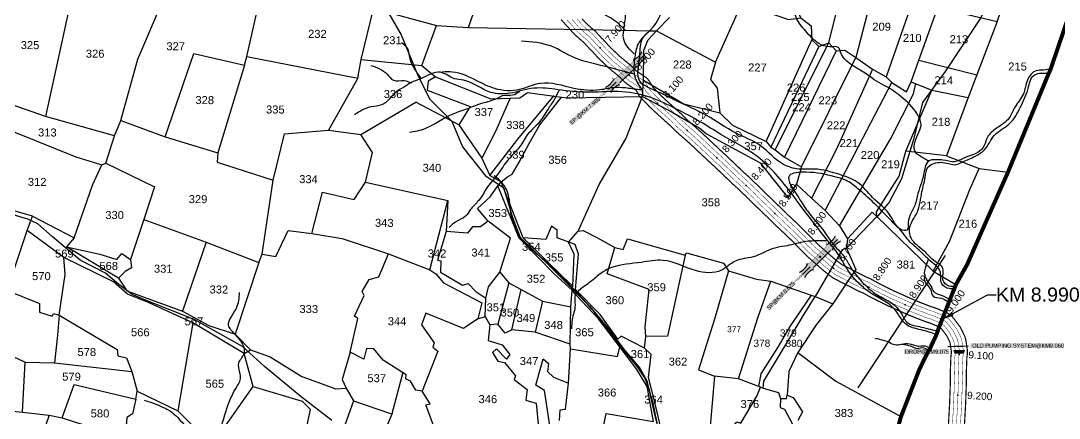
# Model space of a CAD drawing. Header units: inches. Extents: x 177544 to 239871, y 1610424 to 1630335.
# Drawn here: x 182886 to 185482, y 1616097 to 1617091 of the extents above; entities that cross this region are included whole.
import ezdxf
from ezdxf import colors
from ezdxf.entities.mleader import LeaderData, LeaderLine
from ezdxf.enums import TextEntityAlignment as Align
from ezdxf.math import Vec2, Vec3

# ---------------------------------------------------------------- set-up
doc = ezdxf.new("R2010")
doc.units = ezdxf.units.IN
doc.header["$MEASUREMENT"] = 0
doc.linetypes.add('DASHED2', pattern=[0.375, 0.25, -0.125])
doc.linetypes.add('HIDDEN2', pattern=[0.1875, 0.125, -0.0625])
for name, color, linetype in [('CANAL1', 7, 'Continuous'), ('CSMark', 72, 'Continuous'), ('PLOT', 7, 'Continuous'), ('PLOT NO', 7, 'Continuous'), ('ROAD', 1, 'Continuous'), ('STREAM', 4, 'Continuous'), ('STRUCTURE', 5, 'Continuous'), ('text2', 7, 'Continuous'), ('VILLAGE BOUNDRY', 5, 'Continuous'), ('VILLAGE STONES', 240, 'Continuous')]:
    doc.layers.add(name, color=color, linetype=linetype)
doc.styles.get("Standard").update_dxf_attribs({"font": 'arial.ttf'})
doc.dimstyles.get("Standard").update_dxf_attribs({"dimtxt": 0.18, "dimasz": 0.18, "dimexe": 0.18, "dimexo": 0.0625, "dimgap": 0.09, "dimtad": 0, "dimtih": 1, "dimtoh": 1, "dimdec": 4, "dimzin": 0, "dimdsep": 46, "dimtxsty": 'Standard', "dimcen": 0.09, "dimadec": 0, "dimazin": 0, "dimtfac": 1, "dimtdec": 4, "dimtofl": 0, "dimtmove": 0, "dimatfit": 3, "dimfxl": 1, "dimtolj": 1, "dimtzin": 0, "dimarcsym": 0})

# ---------------------------------------------------------------- blocks, each defined once
blk = doc.blocks.new('DROP')
h = blk.add_hatch()
h.set_pattern_fill('ANSI31', color=1, scale=10, angle=45)
h.set_pattern_definition([(90, (-324.4107, -25.7687), (-1.25, 0), [])])
h.paths.add_polyline_path([(-9.9, -4.3), (-13.8, 4.1), (13.8, 4.1), (10.2, -4.3)])
at = {"layer": 'STRUCTURE', "color": 5, "const_width": 0.49}
blk.add_lwpolyline([(-9.9, -4.3), (-13.8, 4.1), (13.8, 4.1), (10.2, -4.3), (-9.9, -4.3)], dxfattribs=at)
at = {"layer": 'STRUCTURE', "color": 5}
blk.add_circle((0, 0), 1.33, dxfattribs=at)
blk = doc.blocks.new('SP')
at = {"layer": 'STRUCTURE'}
h = blk.add_hatch(dxfattribs=at)
h.set_pattern_fill('DASH', color=256, scale=8, style=0)
edge = h.paths.add_edge_path()
edge.add_spline(control_points=[(769825.7, 1706742.1), (769825.3, 1706741.8), (769823.8, 1706740.8), (769820.9, 1706740.3), (769817, 1706739.7), (769811.4, 1706738.9), (769804, 1706739.7), (769798.4, 1706741), (769795.6, 1706741.6)], knot_values=[0, 0, 0, 0, 1.613557, 5.24513, 8.624976, 13.470124, 22.190216, 30.746377, 30.746377, 30.746377, 30.746377], degree=3, periodic=0)
edge.add_line((769795.6, 1706741.6), (769792.6, 1706739.6))
edge.add_line((769792.6, 1706739.6), (769732.6, 1706739.6))
edge.add_line((769732.6, 1706739.6), (769729.6, 1706741.6))
edge.add_spline(control_points=[(769729.6, 1706741.6), (769726.9, 1706740.9), (769721.3, 1706739.5), (769713.9, 1706738.5), (769708.3, 1706739.1), (769704.4, 1706739.6), (769701.5, 1706740), (769700, 1706741), (769699.5, 1706741.3)], knot_values=[0, 0, 0, 0, 8.556161, 17.276253, 22.121402, 25.501247, 29.13282, 30.746377, 30.746377, 30.746377, 30.746377], degree=3, periodic=0)
edge.add_line((769699.5, 1706741.3), (769699.5, 1706722.1))
edge.add_spline(control_points=[(769699.5, 1706722.1), (769700, 1706722.4), (769701.4, 1706723.4), (769704.3, 1706724), (769708.2, 1706724.5), (769713.8, 1706725.3), (769721.2, 1706724.5), (769726.8, 1706723.3), (769729.6, 1706722.6)], knot_values=[0, 0, 0, 0, 1.613557, 5.24513, 8.624976, 13.470124, 22.190216, 30.746377, 30.746377, 30.746377, 30.746377], degree=3, periodic=0)
edge.add_line((769729.6, 1706722.6), (769732.6, 1706724.6))
edge.add_line((769732.6, 1706724.6), (769792.6, 1706724.6))
edge.add_line((769792.6, 1706724.6), (769795.6, 1706722.6))
edge.add_spline(control_points=[(769795.6, 1706722.6), (769798.4, 1706723.3), (769803.9, 1706724.8), (769811.3, 1706725.8), (769817, 1706725.1), (769820.9, 1706724.7), (769823.8, 1706724.2), (769825.2, 1706723.3), (769825.7, 1706723)], knot_values=[0, 0, 0, 0, 8.556161, 17.276253, 22.121402, 25.501247, 29.13282, 30.746377, 30.746377, 30.746377, 30.746377], degree=3, periodic=0)
edge.add_line((769825.7, 1706723), (769825.7, 1706742.1))
h.paths.add_polyline_path([(769764.2, 1706732.1, -1), (769761.1, 1706732.1, -1)], flags=0)
h.paths.add_polyline_path([(769761.1, 1706732.1, 1), (769764.2, 1706732.1, 1)], flags=16)
at = {"layer": 'STRUCTURE', "const_width": 0.628}
for points in [[(769726.6, 1706747.6), (769726.6, 1706743.6), (769732.6, 1706739.6), (769792.6, 1706739.6), (769798.6, 1706743.6), (769798.6, 1706747.6)], [(769726.6, 1706716.6), (769726.6, 1706720.6), (769732.6, 1706724.6), (769792.6, 1706724.6), (769798.6, 1706720.6), (769798.6, 1706716.6)]]:
    blk.add_lwpolyline(points, dxfattribs=at)
at = {"layer": 'STRUCTURE', "color": 3}
blk.add_lwpolyline([(769732.6, 1706724.6), (769792.6, 1706724.6)], dxfattribs=at)
blk.add_lwpolyline([(769732.6, 1706724.6), (769792.6, 1706724.6)], dxfattribs=at)
at = {"layer": 'STRUCTURE', "color": 0}
blk.add_circle((769762.6, 1706732.1), 1.55, dxfattribs=at)
at = {"layer": 'STRUCTURE'}
for points in [[(769699.5, 1706741.3), (769700.9, 1706740.5), (769704.4, 1706739.6), (769707.8, 1706739.2), (769712.6, 1706738.8), (769721.3, 1706739.7), (769729.6, 1706741.6)], [(769825.7, 1706742.1), (769824.3, 1706741.3), (769820.8, 1706740.3), (769817.5, 1706739.8), (769812.7, 1706739.2), (769804, 1706739.9), (769795.6, 1706741.6)], [(769699.5, 1706722.1), (769700.9, 1706723), (769704.4, 1706724), (769707.7, 1706724.5), (769712.5, 1706725), (769721.2, 1706724.4), (769729.6, 1706722.6)], [(769825.7, 1706723), (769824.3, 1706723.8), (769820.8, 1706724.7), (769817.4, 1706725.1), (769812.6, 1706725.5), (769803.9, 1706724.6), (769795.6, 1706722.6)]]:
    blk.add_spline(points, degree=3, dxfattribs=at)
at = {"layer": 'STRUCTURE', "color": 0}
blk.add_text('STREAM', height=5, dxfattribs=at).set_placement((769684.3, 1706732.1), align=Align.MIDDLE_CENTER)
for points in [[(769727.4, 1706732.1), (769700.8, 1706732.1)], [(769824.4, 1706732.1), (769800.5, 1706732.1)]]:
    blk.add_leader(points, dimstyle='Standard', override={"dimasz": 10, "dimgap": 0.09, "dimtad": 0}, dxfattribs=at)

msp = doc.modelspace()

# ---------------------------------------------------------------- linework, layer by layer
at = {"layer": 'CANAL1', "color": 200, "const_width": 3}
for points in [[(184288.5, 1617096), (184292.8, 1617091.1), (184296, 1617087.8), (184299.1, 1617084.5), (184313.9, 1617071.2), (184322.5, 1617064.4), (184328.3, 1617057.3), (184333.1, 1617052.7), (184336.7, 1617048.1), (184340.5, 1617044.7), (184347.4, 1617037.5), (184352.6, 1617031.5), (184356.1, 1617027.7), (184381, 1617003.5), (184392.1, 1616994.3), (184399.2, 1616988.5), (184412.3, 1616977.5), (184420.2, 1616969.1), (184424.4, 1616965.4), (184432.9, 1616959.8), (184442.8, 1616952.7), (184449.7, 1616948.6), (184456.1, 1616941), (184459.9, 1616934.7), (184463.8, 1616928.8), (184465.2, 1616925.5), (184486.3, 1616903.5), (184508.1, 1616883.4), (184531.9, 1616862.1), (184538.4, 1616856.2), (184548.5, 1616845.8), (184559.2, 1616836.2), (184578.7, 1616819), (184588.2, 1616810.5), (184596.9, 1616802.3), (184611.7, 1616788.4), (184624.4, 1616776.5), (184635.3, 1616766.3), (184650.8, 1616752.2), (184661.9, 1616741.4), (184675.1, 1616728.9), (184691.2, 1616713.2), (184704.1, 1616701.8), (184714.7, 1616691.5), (184735.2, 1616672.1), (184742.2, 1616664.7), (184760.7, 1616647), (184778.7, 1616629.6), (184799.2, 1616609.3), (184814.1, 1616595.5), (184827.7, 1616582.6), (184842.4, 1616568.3), (184852.2, 1616558.4), (184863.4, 1616546.6), (184875.9, 1616534.3), (184879.7, 1616530.4), (184893.2, 1616518.7), (184908.9, 1616504.7), (184920.9, 1616494.4), (184931.1, 1616486.5), (184938.4, 1616481.1), (184958.4, 1616470.9), (184997.7, 1616450.7), (185009.5, 1616445.8), (185019, 1616440.3), (185031.3, 1616433.7), (185044.6, 1616427), (185054.7, 1616422), (185068.6, 1616415.1), (185081.2, 1616409.5), (185102, 1616400.2), (185123.2, 1616390.9), (185144.5, 1616382.4), (185161.6, 1616375.8), (185167.4, 1616374.1), (185178, 1616370.2), (185182.3, 1616368.4), (185192.7, 1616364), (185202, 1616359.9), (185214.6, 1616350.7), (185222, 1616340.9), (185226.1, 1616335.6), (185233.7, 1616325.5), (185239.1, 1616315.2), (185245.1, 1616302.9), (185247.9, 1616293.8), (185249.1, 1616286.1), (185250, 1616279.2), (185251.6, 1616270), (185252.1, 1616258.1), (185250.8, 1616250), (185249.4, 1616213.7), (185249.5, 1616188.6), (185247.6, 1616133.3), (185239.8, 1615991.6)], [(184235.9, 1617093.8), (184243.4, 1617086), (184248.9, 1617080.1), (184253.4, 1617075.6), (184258.1, 1617070.1), (184263.4, 1617064), (184266.9, 1617060.3), (184271, 1617056), (184288.2, 1617040.6), (184294.3, 1617035.7), (184298.7, 1617030.3), (184303.3, 1617025.8), (184307.5, 1617020.5), (184312.8, 1617015.8), (184317.8, 1617010.6), (184322.8, 1617004.9), (184327.4, 1616999.8), (184354.3, 1616973.7), (184366.7, 1616963.5), (184373.6, 1616957.8), (184384.8, 1616948.4), (184392.4, 1616940.3), (184400, 1616933.6), (184410.2, 1616926.8), (184420.9, 1616919.2), (184423.5, 1616917.6), (184425.9, 1616913.6), (184428.4, 1616909.7), (184431.3, 1616903), (184458.3, 1616874.9), (184481.1, 1616853.8), (184505, 1616832.4), (184510.6, 1616827.4), (184520.8, 1616816.9), (184532.6, 1616806.3), (184552.2, 1616789.1), (184561.2, 1616781), (184569.5, 1616773.2), (184584.3, 1616759.2), (184597.1, 1616747.3), (184608.2, 1616736.9), (184623.3, 1616723.1), (184634.1, 1616712.6), (184647.4, 1616700), (184664, 1616683.9), (184676.9, 1616672.5), (184687, 1616662.6), (184706.9, 1616643.8), (184713.7, 1616636.6), (184732.9, 1616618.1), (184750.8, 1616600.9), (184771.6, 1616580.5), (184786.7, 1616566.3), (184800, 1616553.8), (184814.2, 1616540), (184823.5, 1616530.6), (184834.8, 1616518.6), (184847.4, 1616506.2), (184852.1, 1616501.3), (184866.8, 1616488.7), (184882.5, 1616474.6), (184895.6, 1616463.5), (184906.9, 1616454.6), (184917.3, 1616446.9), (184940.2, 1616435.2), (184980.8, 1616414.4), (184991.7, 1616409.9), (184999.6, 1616405.3), (185012.8, 1616398.3), (185026.7, 1616391.2), (185037, 1616386.2), (185051.6, 1616378.9), (185064.9, 1616373), (185085.8, 1616363.6), (185107.7, 1616354), (185129.8, 1616345.2), (185149, 1616337.8), (185155, 1616336.1), (185163.3, 1616333), (185166.7, 1616331.5), (185176.8, 1616327.3), (185181.8, 1616325.1), (185186.3, 1616321.8), (185190.3, 1616316.5), (185194.2, 1616311.5), (185199.7, 1616304.1), (185203.4, 1616297.1), (185207.8, 1616288.1), (185208.9, 1616284.7), (185209.5, 1616280.4), (185210.5, 1616273.3), (185211.7, 1616265.7), (185212, 1616260.4), (185210.9, 1616253.9), (185209.4, 1616214.4), (185209.5, 1616189.3), (185207.6, 1616135.1), (185199.9, 1615993.6)]]:
    msp.add_lwpolyline(points, dxfattribs=at)
at = {"layer": 'CANAL1', "color": 5, "const_width": 1}
for points in [[(184250.6, 1617092.9), (184256.1, 1617087.1), (184260.8, 1617082.4), (184265.7, 1617076.6), (184270.7, 1617070.8), (184274.2, 1617067.2), (184278, 1617063.1), (184294.6, 1617048.2), (184301.3, 1617042.9), (184306.1, 1617037), (184310.7, 1617032.6), (184314.8, 1617027.4), (184319.7, 1617023.1), (184325.2, 1617017.3), (184330.2, 1617011.5), (184334.6, 1617006.8), (184361, 1616981.1), (184373.1, 1616971.2), (184380, 1616965.5), (184391.6, 1616955.7), (184399.4, 1616947.5), (184406.1, 1616941.6), (184415.8, 1616935.1), (184426.4, 1616927.6), (184430.1, 1616925.3), (184431.7, 1616923.5), (184434.4, 1616918.9), (184437.3, 1616914.5), (184439.8, 1616908.6), (184465.3, 1616882), (184487.9, 1616861.2), (184511.7, 1616839.8), (184517.5, 1616834.6), (184527.7, 1616824.1), (184539.3, 1616813.8), (184558.8, 1616796.6), (184567.9, 1616788.4), (184576.3, 1616780.5), (184591.2, 1616766.5), (184603.9, 1616754.6), (184615, 1616744.2), (184630.2, 1616730.4), (184641, 1616719.8), (184654.3, 1616707.2), (184670.8, 1616691.2), (184683.7, 1616679.8), (184694, 1616669.8), (184714, 1616650.9), (184720.8, 1616643.6), (184739.9, 1616625.3), (184757.7, 1616608.1), (184778.5, 1616587.7), (184793.6, 1616573.6), (184807, 1616561), (184821.2, 1616547), (184830.6, 1616537.6), (184842, 1616525.6), (184854.5, 1616513.2), (184859, 1616508.6), (184873.4, 1616496.2), (184889.1, 1616482.1), (184901.9, 1616471.2), (184912.9, 1616462.6), (184922.6, 1616455.4), (184944.8, 1616444.1), (184985, 1616423.5), (184996.2, 1616418.9), (185004.5, 1616414.1), (185017.4, 1616407.1), (185031.2, 1616400.2), (185041.4, 1616395.1), (185055.9, 1616388), (185069, 1616382.1), (185089.9, 1616372.8), (185111.6, 1616363.2), (185133.5, 1616354.5), (185152.1, 1616347.3), (185158.1, 1616345.6), (185167, 1616342.3), (185170.6, 1616340.7), (185180.8, 1616336.5), (185186.8, 1616333.8), (185193.4, 1616329), (185198.3, 1616322.6), (185202.2, 1616317.5), (185208.2, 1616309.5), (185212.3, 1616301.6), (185217.1, 1616291.8), (185218.6, 1616287), (185219.4, 1616281.9), (185220.3, 1616274.7), (185221.7, 1616266.8), (185222, 1616259.8), (185220.9, 1616253), (185219.4, 1616214.2), (185219.5, 1616189.1), (185217.6, 1616134.6), (185209.8, 1615993.1)], [(184275.6, 1617096), (184280.9, 1617089.5), (184285.5, 1617084.3), (184288.7, 1617081), (184292.1, 1617077.4), (184307.5, 1617063.5), (184315.5, 1617057.2), (184320.9, 1617050.6), (184325.6, 1617046), (184329.4, 1617041.2), (184333.6, 1617037.5), (184340, 1617030.8), (184345.1, 1617024.9), (184348.9, 1617020.7), (184374.3, 1616996), (184385.8, 1616986.6), (184392.8, 1616980.9), (184405.4, 1616970.3), (184413.3, 1616961.9), (184418.3, 1616957.5), (184427.2, 1616951.5), (184437.4, 1616944.3), (184443.1, 1616940.8), (184448, 1616935.2), (184451.4, 1616929.4), (184454.9, 1616924), (184456.7, 1616919.9), (184479.3, 1616896.3), (184501.3, 1616876), (184525.2, 1616854.7), (184531.4, 1616849), (184541.6, 1616838.6), (184552.6, 1616828.7), (184572.1, 1616811.5), (184581.5, 1616803.1), (184590.1, 1616795), (184604.8, 1616781.1), (184617.6, 1616769.2), (184628.6, 1616758.9), (184643.9, 1616744.9), (184654.9, 1616734.2), (184668.2, 1616721.7), (184684.4, 1616705.9), (184697.3, 1616694.5), (184707.8, 1616684.3), (184728.2, 1616665), (184735.1, 1616657.7), (184753.7, 1616639.7), (184771.7, 1616622.4), (184792.3, 1616602.1), (184807.2, 1616588.2), (184820.8, 1616575.4), (184835.3, 1616561.2), (184845, 1616551.5), (184856.3, 1616539.6), (184868.8, 1616527.3), (184872.8, 1616523.1), (184886.6, 1616511.2), (184902.3, 1616497.2), (184914.6, 1616486.7), (184925, 1616478.5), (184933.1, 1616472.5), (184953.9, 1616462), (184993.5, 1616441.7), (185005.1, 1616436.8), (185014.2, 1616431.5), (185026.7, 1616424.9), (185040.1, 1616418.1), (185050.3, 1616413.1), (185064.4, 1616406.1), (185077.1, 1616400.4), (185098, 1616391.1), (185119.3, 1616381.7), (185140.8, 1616373.1), (185158.5, 1616366.3), (185164.3, 1616364.6), (185174.4, 1616360.9), (185178.4, 1616359.2), (185188.7, 1616354.8), (185196.9, 1616351.2), (185207.5, 1616343.5), (185214.1, 1616334.8), (185218.2, 1616329.6), (185225.2, 1616320.1), (185230.1, 1616310.7), (185235.7, 1616299.2), (185238.1, 1616291.5), (185239.2, 1616284.7), (185240.1, 1616277.7), (185241.6, 1616268.9), (185242.1, 1616258.7), (185240.8, 1616251), (185239.4, 1616213.9), (185239.5, 1616188.8), (185237.6, 1616133.7), (185229.8, 1615992.1)]]:
    msp.add_lwpolyline(points, dxfattribs=at)
at = {"layer": 'CANAL1', "color": 1, "linetype": 'HIDDEN2', "ltscale": 4, "const_width": 1}
msp.add_lwpolyline([(184263.2, 1617094.1), (184268.2, 1617089.2), (184273.3, 1617083.1), (184278.1, 1617077.5), (184281.5, 1617074.1), (184285, 1617070.2), (184301, 1617055.9), (184308.4, 1617050.1), (184313.5, 1617043.8), (184318.2, 1617039.3), (184322.1, 1617034.3), (184326.6, 1617030.3), (184332.6, 1617024), (184337.7, 1617018.2), (184341.8, 1617013.8), (184367.6, 1616988.6), (184379.4, 1616978.9), (184386.4, 1616973.2), (184398.5, 1616963), (184406.3, 1616954.7), (184412.2, 1616949.5), (184421.5, 1616943.3), (184431.9, 1616935.9), (184436.6, 1616933.1), (184439.8, 1616929.3), (184442.9, 1616924.2), (184446.1, 1616919.3), (184448.3, 1616914.2), (184472.3, 1616889.2), (184494.6, 1616868.6), (184518.5, 1616847.2), (184524.5, 1616841.8), (184534.6, 1616831.4), (184545.9, 1616821.2), (184565.5, 1616804.1), (184574.7, 1616795.8), (184583.2, 1616787.7), (184598, 1616773.8), (184610.8, 1616761.9), (184621.8, 1616751.6), (184637.1, 1616737.7), (184648, 1616727), (184661.2, 1616714.5), (184677.6, 1616698.6), (184690.5, 1616687.1), (184700.9, 1616677.1), (184721.1, 1616658), (184727.9, 1616650.6), (184746.8, 1616632.5), (184764.7, 1616615.3), (184785.4, 1616594.9), (184800.4, 1616580.9), (184813.9, 1616568.2), (184828.3, 1616554.1), (184837.8, 1616544.5), (184849.1, 1616532.6), (184861.6, 1616520.3), (184865.9, 1616515.8), (184880, 1616503.7), (184895.7, 1616489.6), (184908.3, 1616478.9), (184919, 1616470.5), (184927.9, 1616464), (184949.3, 1616453.1), (184989.3, 1616432.6), (185000.6, 1616427.8), (185009.3, 1616422.8), (185022.1, 1616416), (185035.6, 1616409.1), (185045.9, 1616404.1), (185060.1, 1616397), (185073.1, 1616391.2), (185093.9, 1616381.9), (185115.5, 1616372.5), (185137.2, 1616363.8), (185155.3, 1616356.8), (185161.2, 1616355.1), (185170.7, 1616351.6), (185174.5, 1616350), (185184.7, 1616345.7), (185189.6, 1616343.5), (185191.9, 1616342.5), (185200.5, 1616336.2), (185206.2, 1616328.7), (185210.2, 1616323.6), (185216.7, 1616314.8), (185221.2, 1616306.2), (185226.4, 1616295.5), (185228.4, 1616289.3), (185229.3, 1616283.3), (185230.2, 1616276.2), (185231.7, 1616267.9), (185232, 1616259.3), (185230.9, 1616252), (185229.4, 1616214.1), (185229.5, 1616189), (185227.6, 1616134.2), (185219.8, 1615992.6)], dxfattribs=at)
at = {"layer": 'PLOT'}
for points in [[(185095.9, 1617478.2), (185077.3, 1617421), (185029.7, 1617218.6), (184973.3, 1616999)], [(183019, 1616548.1), (183065.1, 1616679.6), (183088.3, 1616730.9), (183097.9, 1616734.9), (183119.8, 1616803.1), (183135.8, 1616841.6), (183178.4, 1616995), (183242.5, 1617145.9), (183254.6, 1617145.9), (183269, 1617204.5), (183294, 1617196.6), (183295.5, 1617205.6), (183322.4, 1617306.1), (183335.2, 1617354.8)], [(183295.5, 1617205.6), (183300.2, 1617209.2), (183489.2, 1617171.4), (183676.2, 1617137.9), (183766.9, 1617120.9), (183771.2, 1617120.3), (183925, 1617079.2), (184004.5, 1617074), (184032.2, 1617154.4), (184082.3, 1617341.3)], [(184004.5, 1617074), (184387.7, 1617067), (184457.2, 1617065.7), (184474.9, 1617065.9), (184621.9, 1616987.7), (184687.7, 1617134), (184804.6, 1617094.4), (184835.3, 1617098.3), (184818.2, 1617138.2), (184819.2, 1617197.2), (184805.8, 1617202), (184808.1, 1617261.6), (184810, 1617268.3), (184785.3, 1617276.5), (184675.6, 1617323.6), (184665, 1617323.9)], [(184905.8, 1617035.3), (184947.2, 1617204.6), (184972.8, 1617316.3)], [(185178.2, 1617124.1), (185326.8, 1617089), (185386.7, 1617253.9)], [(183450.5, 1617001.7), (183728.1, 1616947.5), (183736.6, 1616993.6), (183766.9, 1617120.9), (183771.2, 1617120.3), (183807.3, 1617251)], [(182659.3, 1617129.9), (182809.3, 1617123.6), (182877.1, 1617109.8), (182886.7, 1617110.2), (182926.8, 1617221.9), (182977.9, 1617212.8), (183022.1, 1617195.4), (182947.7, 1616851.7), (182829.7, 1616892.2), (182767.3, 1616906.5)], [(185127, 1617175.9), (185049.2, 1616950.3)], [(183246.2, 1616800.6), (183318.5, 1617009.3), (183445.2, 1616979.6), (183450.5, 1617001.7), (183489.2, 1617171.4)], [(185130.4, 1616992.4), (185178.2, 1617124.1), (185188.7, 1617157.8)], [(184232, 1616091.1), (184233.8, 1616117.9), (184247.2, 1616119.6), (184254.8, 1616184.5), (184260.2, 1616270.7), (184259.1, 1616281.9), (184260.6, 1616375.5), (184263.6, 1616417), (184265.4, 1616426.8), (184269.2, 1616507), (184254.6, 1616537.5), (184278.9, 1616564.8), (184331.5, 1616681.1), (184398.5, 1616796), (184440.1, 1616901.6), (184442.4, 1616942.7), (184443.4, 1617017.5), (184454, 1617043.1), (184474.9, 1617065.9), (184507.1, 1617098.7)], [(184835.3, 1617098.3), (184861.7, 1617078.3), (184863.3, 1617043), (184880.9, 1617026.4), (184905.8, 1617035.3), (184923.7, 1617015.8), (184945.7, 1617017.1), (184973.3, 1616999), (185015.1, 1616970.2), (185049.2, 1616950.3), (185063.2, 1616936.2), (185099.5, 1616913.4), (185111.4, 1616938.5), (185130.4, 1616992.4), (185275.7, 1616955.9), (185254.2, 1616899.1), (185199.5, 1616752.7), (185281.8, 1616721.3), (185353.4, 1616712.1)], [(183736.6, 1616993.6), (183887.9, 1616978.7), (183925, 1617079.2)], [(185326.8, 1617089), (185275.7, 1616955.9)], [(184749.1, 1616788.9), (184863.3, 1617043)], [(184880.9, 1617026.4), (184760.2, 1616774.8)], [(184771.6, 1616767.7), (184905.8, 1617035.3)], [(184923.7, 1617015.8), (184794.4, 1616750.1)], [(184837.1, 1616725.8), (184973.3, 1616999)], [(183445.2, 1616979.6), (183377.9, 1616760.6)], [(183887.9, 1616978.7), (183922.5, 1616950.5), (184060.6, 1616895.5), (184133.1, 1616898.2), (184152.3, 1616911.8), (184237.7, 1616899.8)], [(184621.9, 1616987.7), (184609.9, 1616944.4), (184626.2, 1616922.5), (184633.5, 1616860.4)], [(185015.1, 1616970.2), (184925.5, 1616771.5), (184862.2, 1616647.5)], [(183728.1, 1616947.5), (183654.4, 1616817)], [(183922.5, 1616950.5), (183903.7, 1616939.5), (183901.8, 1616917), (184009.3, 1616876.8), (183981, 1616830.5), (183873.5, 1616887.1)], [(184442.4, 1616942.7), (184543, 1616883.3), (184633.5, 1616860.4), (184665.1, 1616830), (184749.1, 1616788.9), (184760.2, 1616774.8), (184771.6, 1616767.7), (184794.4, 1616750.1), (184837.1, 1616725.8), (184824.9, 1616682.3)], [(184896.2, 1616616.8), (185063.2, 1616936.2)], [(184932, 1616578.1), (185060.4, 1616796.1), (185117.2, 1616908.2), (185122.7, 1616933.7)], [(185199.5, 1616752.7), (185097.7, 1616765), (185163, 1616917)], [(185111.4, 1616938.5), (185163, 1616917), (185254.2, 1616899.1)], [(184107.8, 1616895.5), (184071.9, 1616814.1), (184038.5, 1616747.2)], [(184058.2, 1616703.6), (184128.4, 1616795.2), (184219.3, 1616903.7)], [(184467.3, 1616088.4), (184451.2, 1616176.5), (184425.5, 1616219.2), (184383.5, 1616275.7), (184329.7, 1616345.3), (184274.3, 1616404.9), (184263.6, 1616417), (184220, 1616457.5), (184131.1, 1616547.5), (184078, 1616678.5), (184086.6, 1616688.1), (184102.1, 1616700.9), (184114.2, 1616707), (184131.1, 1616737.5), (184156.3, 1616784), (184182.8, 1616830.6), (184237.7, 1616899.8), (184251.1, 1616898.2), (184440.1, 1616901.6), (184513.6, 1616862), (184583.1, 1616822.2), (184600, 1616808.4), (184724.9, 1616740.5), (184734.2, 1616735.6), (184804.3, 1616647.5), (184824.9, 1616682.3), (184862.2, 1616647.5), (184896.2, 1616616.8), (184932, 1616578.1), (184952.4, 1616545.7), (184949.5, 1616522.2), (184972.8, 1616469), (184957.3, 1616446.2), (184915.6, 1616383.4), (184874, 1616330.2), (184828.2, 1616261), (184805.7, 1616213.9), (184801.4, 1616154.2), (184816.8, 1616148.5), (184839.8, 1616113.1), (184827.8, 1616091.1)], [(183135.8, 1616841.6), (183246.2, 1616800.6), (183377.9, 1616760.6), (183376.4, 1616737.2), (183516.7, 1616691.9), (183544.6, 1616808.1), (183654.4, 1616817), (183735.3, 1616806.6), (183873.5, 1616887.1)], [(182772.1, 1616851.5), (183022.8, 1616750.7), (183088.3, 1616730.9)], [(183119.8, 1616803.1), (182947.7, 1616851.7)], [(183981, 1616830.5), (184038.5, 1616747.2), (184058.2, 1616703.6), (184086.6, 1616688.1)], [(183613.5, 1616558.5), (183640, 1616662.2), (183718.6, 1616643.6), (183747.3, 1616687.2), (183764.6, 1616761.5), (183735.3, 1616806.6)], [(185014.3, 1616612.4), (185025.9, 1616601.8), (185024.8, 1616613.3), (185081.6, 1616702.6), (185097.7, 1616765)], [(183097.9, 1616734.9), (183220, 1616675.6), (183193.3, 1616594), (183159.7, 1616493.5)], [(185166.5, 1616464.3), (185206.9, 1616539), (185258.4, 1616668.7), (185281.8, 1616721.3)], [(183193.3, 1616594), (183349.2, 1616537.2), (183480.9, 1616486.5), (183489.3, 1616507.1), (183516.7, 1616691.9)], [(183747.3, 1616687.2), (183953, 1616641.2), (183949.3, 1616563.5), (183927, 1616492.2), (183935.4, 1616490.8), (183934.7, 1616461.9), (183989.5, 1616430), (184004.1, 1616433.7), (184022.8, 1616413.8), (184048.2, 1616396.9), (184054.6, 1616425.4), (184083, 1616462.1), (184109.4, 1616547.3), (184053.9, 1616589.4), (184026.9, 1616621.2), (184059.1, 1616650.7), (184078, 1616678.5)], [(184593.1, 1615916.6), (184585, 1615945.1), (184544.5, 1615960.3), (184516.3, 1615978.6), (184516.5, 1615988.1), (184496.3, 1616016.9), (184487.8, 1616061.7), (184469.8, 1616140.6), (184455.2, 1616198.5), (184461.4, 1616256), (184444.6, 1616272.1), (184386.8, 1616302.5), (184377.8, 1616294.4), (184333.8, 1616356.7), (184272.7, 1616419.1), (184279.5, 1616506.8), (184271.5, 1616531.5), (184255.8, 1616537.2), (184226.7, 1616547.8), (184226.8, 1616567.2), (184211.9, 1616576.9), (184198.5, 1616543.5), (184141.1, 1616547.8), (184086.6, 1616688.1)], [(182493.5, 1616652.3), (182512.6, 1616599.1), (182547.4, 1616601.7), (182561.7, 1616482.1), (182585, 1616470.7), (182585.2, 1616429.7), (182613.8, 1616409.7), (182734.3, 1616361.7), (182740.2, 1616326.9), (182805.5, 1616310.5), (182809.1, 1616294.7), (182847.6, 1616283.9), (182852.6, 1616257.9), (182896.5, 1616236.9), (182970.2, 1616235.7), (183163.2, 1616213.4), (183176.9, 1616164.2), (183278.3, 1616115.6), (183357.8, 1616036.1), (183370.7, 1616035.5), (183386, 1616061.1), (183466.4, 1616176.2), (183444, 1616258.5), (183460.1, 1616267.8)], [(182868.4, 1616466.3), (182901.9, 1616566.3), (182915, 1616602.5), (182801.3, 1616634.9)], [(183908.2, 1616467.9), (183953, 1616641.2)], [(184952.4, 1616545.7), (185014.3, 1616612.4), (185025.9, 1616601.8), (185166.5, 1616464.3), (185223.5, 1616431.6)], [(182915, 1616602.5), (183019, 1616548.1), (182999.7, 1616525.4), (183083, 1616507), (183125.5, 1616493.7), (183138.2, 1616508.6), (183159.7, 1616493.5), (183162.7, 1616473.2), (183146.4, 1616464.2), (183129.6, 1616446.9), (182999.7, 1616525.4)], [(184053.9, 1616589.4), (184034.6, 1616575.4), (184014.8, 1616575.8), (184002.5, 1616559.6), (183949.3, 1616563.5)], [(184949.5, 1616522.2), (185025.9, 1616601.8)], [(183444, 1616258.5), (183316, 1616335.5), (183206.1, 1616385.2), (183152.2, 1616406.8), (183117.7, 1616437.7), (182993.4, 1616499.2), (182901.9, 1616566.3)], [(183489.3, 1616507.1), (183523, 1616501.2), (183554.2, 1616566.2), (183613.5, 1616558.5), (183688.6, 1616546.2), (183804.4, 1616507.8), (183908.2, 1616467.9), (183923.4, 1616458.3), (183942.5, 1616435.8), (184038, 1616385.6), (184028.4, 1616345.2), (183992, 1616321.4), (183898, 1616359.3), (183887.2, 1616330.1), (183918.8, 1616285.3), (183915.4, 1616274.6), (183928.2, 1616264.6), (183888.9, 1616164.3)], [(184278.9, 1616564.8), (184291.8, 1616566.8), (184325.6, 1616548.6), (184370.5, 1616523.5), (184391.1, 1616519.1), (184402.2, 1616545.8), (184546.2, 1616505), (184549.9, 1616510.9), (184642.6, 1616485.1), (184654.9, 1616465.8), (184725.1, 1616444.5), (184760.8, 1616439.8), (184861.4, 1616404.5), (184871.7, 1616401.2), (184915.6, 1616383.4)], [(183349.2, 1616537.2), (183289.5, 1616364.4)], [(184141.1, 1616547.8), (184241.6, 1616450.1), (184265.4, 1616426.8)], [(183708.7, 1616261.9), (183728.2, 1616346.1), (183719.4, 1616352.5), (183743.6, 1616404), (183738.9, 1616414.2), (183756.7, 1616443.9), (183781, 1616450.7), (183804.4, 1616507.8)], [(184444.6, 1616272.1), (184448.4, 1616301), (184446.2, 1616325.3), (184456.6, 1616418.8), (184351.1, 1616457.7), (184370.5, 1616523.5)], [(184546.2, 1616505), (184502.1, 1616302.5), (184448.4, 1616301)], [(184949.5, 1616522.2), (184939.3, 1616518.3), (184871.7, 1616401.2)], [(182859.2, 1616467.9), (182845.7, 1616418.7), (182932, 1616383.8), (182932.7, 1616361.8), (182963.6, 1616352.3), (182967.3, 1616358.8), (182981.1, 1616354.3), (182996.2, 1616456), (182993.4, 1616499.2)], [(183480.9, 1616486.5), (183421.3, 1616306.9)], [(184083, 1616462.1), (184105.6, 1616435.8), (184136.2, 1616418.6), (184189.7, 1616389.9), (184260.6, 1616375.5)], [(184654.9, 1616465.8), (184620, 1616344.6), (184580.2, 1616217.8), (184619.4, 1616202.4), (184606.2, 1616047.8), (184487.8, 1616061.7)], [(183129.6, 1616446.9), (183150.5, 1616415.9), (183289.5, 1616364.4), (183355.4, 1616328.8), (183421.3, 1616306.9), (183460.1, 1616267.8), (183509.3, 1616250.2), (183588.4, 1616201.1), (183673.5, 1616170.1), (183698.7, 1616172.4), (183717.2, 1616140.6), (183696, 1616079.4)], [(184105.6, 1616435.8), (184078.4, 1616332.4)], [(184679.8, 1616195.5), (184728, 1616347.8), (184760.8, 1616439.8)], [(184046.4, 1616351.3), (184048.2, 1616396.9)], [(184113, 1616318.2), (184136.2, 1616418.6)], [(184861.4, 1616404.5), (184808.2, 1616326.6), (184778.7, 1616276.6), (184735.5, 1616208), (184729.5, 1616176.3)], [(184734.4, 1616174.4), (184741.2, 1616172.5), (184742.9, 1616189.6), (184841.3, 1616353.3), (184871.7, 1616401.2)], [(184189.7, 1616389.9), (184171.8, 1616312.3)], [(182981.1, 1616354.3), (182977.3, 1616304.7), (182970.2, 1616235.7)], [(182981.1, 1616354.3), (183126.3, 1616269.1), (183127.9, 1616252.8), (183149.8, 1616247.9), (183163.2, 1616213.4)], [(184028.4, 1616345.2), (184046.4, 1616351.3), (184058.5, 1616330.5), (184053.9, 1616291.2), (184088.6, 1616280.4), (184107.9, 1616256.3), (184099.6, 1616244.9), (184074.6, 1616270.1), (184064.7, 1616260.9), (184078.1, 1616239.9), (184095.2, 1616236.3), (184122, 1616203.3), (184118.6, 1616194.2), (184151.4, 1616168.5), (184148.4, 1616142), (184173.8, 1616134.6), (184179.3, 1616082)], [(183316, 1616335.5), (183278.3, 1616115.6)], [(184259.1, 1616281.9), (184171.8, 1616312.3), (184113, 1616318.2), (184096.7, 1616309.5), (184078.4, 1616332.4), (184058.5, 1616330.5)], [(182601.7, 1616305), (182563.6, 1616148.3), (182772.7, 1616109.1), (182847.9, 1616116.4), (182889.6, 1616111.7), (182956.6, 1616104.8), (182988.6, 1616098.1), (183019.1, 1616181.4), (183173, 1616144.7), (183176.9, 1616164.2)], [(183922.1, 1616065.3), (183897.8, 1616130.1), (183908.6, 1616133), (183888.9, 1616164.3), (183873.3, 1616167.4), (183860.2, 1616189.6), (183848.2, 1616195.6), (183848.9, 1616205.2), (183791.4, 1616242.4), (183768.1, 1616270.7), (183749.5, 1616271.3), (183743.4, 1616244.4), (183708.7, 1616261.9), (183688.6, 1616193.6), (183698.7, 1616172.4)], [(184260.2, 1616270.7), (184377.5, 1616251.4), (184383.5, 1616275.7)], [(184208.3, 1616079.1), (184195.2, 1616166.1), (184173, 1616179.4), (184191.1, 1616245.2), (184205.1, 1616234), (184202.4, 1616214.1), (184217.6, 1616199.5), (184254.8, 1616184.5)], [(184828.2, 1616261), (184922.7, 1616189.3), (185086, 1616101)], [(182889.6, 1616111.7), (182896.5, 1616236.9)], [(183717.2, 1616140.6), (183809.4, 1616108.4), (183813.8, 1616108.5), (183841.4, 1616212)], [(184606.2, 1616047.8), (184636, 1616037.7), (184675.6, 1616087.8), (184685.2, 1616084.9), (184725.5, 1616151.9), (184734.4, 1616174.4), (184734.4, 1616174.4), (184679.8, 1616195.5), (184619.4, 1616202.4)], [(183466.4, 1616176.2), (183589, 1616139.7), (183608.7, 1616119.8), (183560.7, 1615884.6), (183679.8, 1615859.7)], [(184741.2, 1616172.5), (184779.9, 1616161.1), (184784.4, 1616146.4), (184799.5, 1616146.4), (184801.4, 1616154.2)], [(183173, 1616144.7), (183165.2, 1616108.2), (183150.9, 1616098.6), (183146.2, 1616047.1), (183152, 1615988.2), (183165.7, 1615968.3), (183138.3, 1615856.7)], [(184784.4, 1616146.4), (184783.9, 1616123.4), (184794.4, 1616119.6), (184814.8, 1616081.8), (184810.5, 1616066.5), (184785.8, 1615971.5), (184774.6, 1615901.6), (184753.4, 1615850.2), (184763, 1615835.3), (184777.6, 1615817.2), (184820.3, 1615790.6), (184832.8, 1615780.9), (184839.2, 1615796.8), (184866.4, 1615782.5), (184884.4, 1615786.2), (184899.6, 1615812.1), (184852.8, 1615845.8), (184858.3, 1615863.4), (184887.1, 1615947.5), (185032.2, 1615907.1)], [(182956.6, 1616104.8), (182915.7, 1615986.5), (182901.1, 1615934.1), (182882.4, 1615882.8), (182862, 1615816.9)], [(182988.6, 1616098.1), (183146.2, 1616047.1)], [(183813.8, 1616108.5), (183773.5, 1616013.6), (183746.9, 1615919.7)], [(184322.5, 1616037.5), (184342.1, 1616075.6), (184348.6, 1616108.8), (184467.3, 1616088.4)]]:
    msp.add_lwpolyline(points, dxfattribs=at)
at = {"layer": 'ROAD'}
for points in [[(185556.7, 1618838.6), (185533.2, 1618661.1), (185529.6, 1618605.6), (185519.6, 1618583.3), (185517, 1618535.6), (185522.9, 1618349.5), (185535.5, 1618192.9), (185532.8, 1618103.2), (185529.6, 1618024.5), (185543.6, 1617944.7), (185556.5, 1617863), (185556, 1617839.2), (185498.4, 1617716.7), (185457.7, 1617621.4), (185433.7, 1617496), (185403.5, 1617345.8), (185383.4, 1617279.1), (185284.6, 1617097.4), (185196.7, 1616964.1), (185140.1, 1616886.2), (185117.6, 1616794), (185087.6, 1616695.5), (185056.2, 1616637.1), (185024.9, 1616598.5)], [(183784, 1617147.3), (183836.6, 1617056.1), (183877.5, 1616956.1), (183907, 1616895.7), (183962.9, 1616839.4), (183989.9, 1616775.7), (184047.6, 1616703), (184092.2, 1616674.2), (184114.8, 1616598.5), (184134.2, 1616548.8), (184157.8, 1616526.3), (184223.8, 1616461.4), (184307.5, 1616377.3), (184358.3, 1616316.6), (184391.5, 1616271), (184432.8, 1616221.9), (184450.4, 1616190.6), (184468, 1616114.1), (184486.4, 1616039.4)], [(183663, 1616091.4), (183586.5, 1616150.4), (183494.7, 1616226.2), (183439.8, 1616276.6), (183319.3, 1616343.6), (183205.7, 1616389.1), (183164.4, 1616406.4), (183130.4, 1616431.1), (183097.7, 1616459.8), (183034.4, 1616492.4), (182964.3, 1616551.7), (182928.4, 1616583), (182903.1, 1616594.6), (182806.3, 1616622.7)]]:
    msp.add_lwpolyline(points, dxfattribs=at)
at = {"layer": 'STREAM'}
for points in [[(184419, 1617008.1), (184393.7, 1617041.5), (184396.9, 1617096), (184393.5, 1617161.5), (184403, 1617253)], [(185462, 1616970.4), (185442, 1616967.7), (185423.7, 1616965.5), (185402, 1616942.7), (185392, 1616907.8), (185371.2, 1616875.4), (185356.8, 1616848), (185324.1, 1616821.6), (185302.3, 1616799.6), (185294.3, 1616779.2), (185277.7, 1616761.6), (185241.8, 1616746.7), (185220.1, 1616738.2), (185190.6, 1616742.6), (185175.6, 1616743.3), (185153.3, 1616738.8), (185145.3, 1616719.3), (185136.9, 1616685.3), (185128.4, 1616659.1), (185120.4, 1616628.8), (185104.3, 1616586), (185100.2, 1616567.6), (185093.8, 1616566.5), (185060.6, 1616601.8), (185015.1, 1616648.9), (184976.8, 1616687.1), (184932.8, 1616706.1), (184869.2, 1616720), (184830.7, 1616720.1), (184792.5, 1616731.3), (184735, 1616778), (184673.8, 1616809.8), (184599.8, 1616854.3), (184523.4, 1616891.1), (184472.6, 1616915.7), (184433.9, 1616939.1), (184432.9, 1617002.1), (184440.7, 1617047.7), (184464.4, 1617072.9), (184491.1, 1617121.6), (184524.3, 1617191.8), (184548, 1617229.7), (184567.8, 1617258.8)], [(185156.4, 1616738.6), (185133.3, 1616752.7), (185123, 1616761.4), (185128.2, 1616806.7), (185136.1, 1616828.6), (185127.1, 1616856.5), (185086, 1616901.5), (185048.6, 1616926.8), (185024.7, 1616939.7), (185003.3, 1616955), (184974.1, 1616973.3), (184934.7, 1617013), (184930.2, 1617023.2), (184907.1, 1617025.8), (184880.5, 1617034.2), (184848, 1617064.6), (184823.7, 1617100.1), (184810.7, 1617148), (184784.3, 1617203.8), (184782.1, 1617244.5), (184769, 1617272.5)], [(184396.2, 1617067.5), (184364.8, 1617094.9), (184324.8, 1617119.9), (184303.2, 1617160), (184297.8, 1617197.6), (184299.9, 1617243.7)], [(184439.8, 1616918.1), (184422.4, 1616947.6), (184420.7, 1616994.7), (184429.7, 1617033), (184450.6, 1617059.2)], [(183886.6, 1616947.5), (183868, 1616973.9), (183857.1, 1617003.2), (183855, 1617016.4), (183837.2, 1617035.5)], [(184421.2, 1616956.5), (184323.1, 1616982.4), (184270.4, 1616997.8), (184212.2, 1617027.1), (184137.1, 1617040.1)], [(183760.6, 1616979.4), (183801.3, 1616957.1), (183816.9, 1616942.2), (183844.1, 1616941.2), (183861.9, 1616935.7)], [(185178.1, 1616304.1), (185141.8, 1616316.7), (185100.7, 1616330.1), (185069.8, 1616369.8), (185015.9, 1616406.5), (184978.9, 1616435.8), (184954.8, 1616465.1), (184928.9, 1616507.3), (184900.1, 1616544.6), (184846.2, 1616613.4), (184813.7, 1616657), (184728, 1616750.4), (184635.7, 1616806.8), (184584, 1616838.4), (184524.6, 1616870), (184460.6, 1616898.7), (184389.1, 1616913.2), (184308.4, 1616912.2), (184228.5, 1616918.5), (184168.3, 1616922.1), (184108.3, 1616909.6), (184060.3, 1616911.9), (183992.1, 1616942.3), (183970, 1616945.8), (183934.8, 1616962.1), (183884.5, 1616945.3), (183861.1, 1616936.1), (183844.4, 1616925.5), (183824.4, 1616912.9), (183787.8, 1616880.4), (183761.8, 1616875.8), (183720.1, 1616855.6)], [(183939.2, 1616963.5), (183964.8, 1616963.4), (184024.4, 1616941.9), (184070, 1616922.2), (184132.6, 1616919.5), (184184.4, 1616935.1), (184268.4, 1616922.6), (184332.9, 1616918.7), (184373.1, 1616924.6), (184405.4, 1616922.7), (184439.8, 1616918.1)], [(185223.6, 1616427.2), (185206.8, 1616427.3), (185190.9, 1616443.3), (185191, 1616471.1), (185171.3, 1616489), (185144.4, 1616514.1), (185111.4, 1616547.4), (185107.4, 1616569.9), (185126.4, 1616611.5), (185138.5, 1616663.5), (185146.4, 1616699), (185154.3, 1616725.2), (185167.8, 1616734.1), (185205, 1616733.9), (185218.9, 1616731), (185240.2, 1616737.9), (185271.4, 1616752.1), (185294.7, 1616767.9), (185319.1, 1616803.9), (185358.5, 1616834.4), (185384, 1616874), (185403.9, 1616921.6), (185417.9, 1616954.2), (185432.2, 1616959.5), (185456.4, 1616959.4)], [(183857, 1616812.1), (183896.8, 1616821.8), (183921.1, 1616834.3), (183955.1, 1616853.1), (184012.5, 1616875.3), (184033, 1616883), (184054.2, 1616889), (184077.4, 1616897.7), (184089.7, 1616903.6), (184114.8, 1616905.3), (184133, 1616915.1)], [(184231.8, 1616917.7), (184219.7, 1616894.8), (184203.6, 1616870), (184192.6, 1616852.7), (184181.3, 1616836.5), (184151.6, 1616805.5), (184130.6, 1616772.8), (184114.2, 1616754.7), (184087.1, 1616720.6), (184066.2, 1616692.2), (184052.2, 1616675.5), (184040.1, 1616654.7), (184027.7, 1616638.5), (184009.2, 1616617.7), (183997.6, 1616602.3), (183974.5, 1616589.2), (183956.1, 1616573.9)], [(185222, 1616421.1), (185206.6, 1616421), (185187.8, 1616433.2), (185183.5, 1616465.8), (185173.2, 1616478.7), (185154.4, 1616494.5), (185134.8, 1616513.7), (185105.8, 1616541.1), (185090.2, 1616560.8), (185058.7, 1616593.6), (185018.5, 1616634.9), (184977.2, 1616671.8), (184947.8, 1616692.1), (184920.4, 1616701), (184848, 1616712.2), (184807.1, 1616703.6), (184830.5, 1616647.9), (184851.9, 1616615.2), (184890.5, 1616568.8), (184918.2, 1616530.2), (184945.4, 1616498.8), (184960.7, 1616473.5), (184993, 1616433.4), (185020, 1616409.9), (185053.4, 1616391), (185084.8, 1616362.2), (185100.7, 1616337.3), (185136.8, 1616324.9), (185159.6, 1616319.3), (185180.8, 1616315.7)], [(184600.3, 1615926), (184552.7, 1615949.3), (184513, 1615976.3), (184488.3, 1616031.7), (184462.7, 1616147.8), (184443.9, 1616200.3), (184399.5, 1616258.8), (184362.3, 1616306.7), (184313.3, 1616369.6), (184271.6, 1616416.3), (184175, 1616508.4), (184137.3, 1616545.6), (184109.4, 1616619.2), (184105.8, 1616650.1), (184088.7, 1616685.7), (184069.3, 1616703.3)], [(184901.4, 1616540.6), (184840.8, 1616537.4), (184795.4, 1616527.2), (184770.7, 1616522.6), (184716.1, 1616500.3), (184672.6, 1616490.1), (184637.5, 1616467.3), (184572.1, 1616466.3), (184491.8, 1616491.7), (184436.9, 1616486.7), (184362.3, 1616473.6), (184347.1, 1616466.7), (184325.9, 1616451.7), (184302, 1616432.3), (184289, 1616423.3), (184270.7, 1616400.1), (184271.1, 1616380.2), (184264, 1616343.5), (184262.6, 1616320.2)], [(185210.9, 1616391.1), (185187.2, 1616403.7), (185168.7, 1616412.8), (185161.1, 1616427.7), (185148.6, 1616446.3), (185145.1, 1616459.9), (185150.9, 1616483.6), (185154.7, 1616495)], [(185146.7, 1616453.5), (185144, 1616445.4), (185159.5, 1616419.6), (185166.2, 1616402.4), (185187.2, 1616397.2), (185201.9, 1616388.4), (185209.1, 1616381.5)], [(183438.7, 1615822.5), (183426, 1615843.1), (183404.5, 1615859.9), (183389.9, 1615901.9), (183363.5, 1615953.5), (183350.6, 1615968.6), (183370.7, 1616035.5), (183398.8, 1616115.5), (183427.4, 1616178.9), (183434.3, 1616192.5), (183430.8, 1616234.4), (183444, 1616258.5), (183421.3, 1616306.9), (183405.2, 1616329.5), (183424.5, 1616372.2), (183432.7, 1616411.1)], [(185157.6, 1616269.3), (185151.3, 1616275.8), (185129.4, 1616276.7), (185107, 1616282.5), (185086.7, 1616281.3), (185070.9, 1616280.2), (185056.9, 1616285.9), (185033.3, 1616293.9), (185021.3, 1616296.3)], [(185087.7, 1616281.9), (185115.6, 1616275.4), (185122.7, 1616272), (185138.2, 1616273.4), (185155.8, 1616266.2)], [(183194.4, 1616142), (183210.6, 1616136.9), (183238.5, 1616125.5), (183262.8, 1616112.3), (183292.2, 1616083.1), (183319.6, 1616062.1), (183338.2, 1616051.6), (183346.6, 1616036.8), (183366.7, 1616020.9)]]:
    msp.add_spline(points, degree=3, dxfattribs=at)
at = {"layer": 'text2', "color": 3, "linetype": 'Continuous'}
msp.add_lwpolyline([(185196.1, 1616503.6), (184977.9, 1616173)], dxfattribs=at)
msp.add_lwpolyline([(185196.1, 1616503.6), (184977.9, 1616173)], dxfattribs=at)
at = {"layer": 'text2', "color": 3, "linetype": 'Continuous', "const_width": 3}
msp.add_lwpolyline([(185202.9, 1616276.1), (185255.1, 1616277.3)], dxfattribs=at)
at = {"layer": 'text2', "color": 2, "linetype": 'Continuous'}
for p in [(184333.7, 1617022.9), (184406.9, 1616954.2), (184477.5, 1616884.4), (184551.5, 1616816.4), (184625.4, 1616748.2), (184698.6, 1616679.3), (184770.8, 1616609.3), (184842.8, 1616539.2), (184883.6, 1616500.5), (184917.3, 1616471.8), (185005.9, 1616424.8), (185096.4, 1616380.9), (185189.6, 1616343.5), (185239, 1616277, 194), (185231.9, 1616262.9)]:
    msp.add_point(p, dxfattribs=at)
at = {"layer": 'text2', "color": 3, "linetype": 'Continuous'}
for p in [(184399.3, 1616962.2), (184883, 1616500, 3), (185189.7, 1616343.5), (185231.5, 1616256.1), (185228.3, 1616154.8)]:
    msp.add_point(p, dxfattribs=at)
at = {"layer": 'text2', "color": 2}
msp.add_point((185189.6, 1616343.5), dxfattribs=at)
at = {"layer": 'VILLAGE BOUNDRY', "color": 5, "linetype": 'DASHED2', "ltscale": 50}
msp.add_lwpolyline([(185056, 1615994.2, 10, 10, 0), (185086, 1616101, 10, 10, 0), (185131.9, 1616219, 10, 10, 0), (185154.2, 1616264.8, 10, 10, 0), (185158, 1616270.3, 10, 10, 0), (185175.2, 1616307.1, 10, 10, 0), (185180, 1616321.6, 10, 10, 0), (185223.5, 1616431.6, 10, 10, 0), (185251.6, 1616481.6, 10, 10, 0), (185285.5, 1616558.8, 10, 10, 0), (185353.4, 1616712.1, 10, 10, 0), (185455.2, 1616959.2, 10, 10, 0), (185459.8, 1616968.9, 10, 10, 0), (185528.2, 1617170.3, 10, 10, 0)], format="xyseb", dxfattribs=at)

# ---------------------------------------------------------------- block references
msp.add_blockref('DROP', (185231.9, 1616262.9))
at = {"layer": 'STRUCTURE', "color": 0}
for p, rotation in [((817143.7, -145168.2), 44.02827059230968), ((851354.1, -133152.6), 45.12874120048517)]:
    msp.add_blockref('SP', p, dxfattribs=dict(at, rotation=rotation))

# ---------------------------------------------------------------- texts
at = {"layer": 'CSMark', "color": 1}
for s, rotation, p in [('7.900', 48.8471, (184351.7, 1617040, 96)), ('8.000', 48.8471, (184424.9, 1616971.3, 96)), ('8.100', 48.8471, (184495.5, 1616901.6, 96)), ('8.200', 48.8471, (184569.5, 1616833.5, 96)), ('8.300', 48.8471, (184643.5, 1616765.4, 96)), ('8.400', 48.8471, (184716.6, 1616696.4, 96)), ('8.500', 56.2264, (184786.4, 1616628.6, 96)), ('8.600', 56.2264, (184858.5, 1616558.5, 96)), ('8.700', 56.2264, (184933, 1616491.1, 96)), ('8.800', 56.2264, (185021.6, 1616444.1, 96)), ('8.900', 56.2264, (185112, 1616400.2, 96)), ('9.000', 56.2264, (185205.3, 1616362.8, 96)), ('9.100', 356.5742, (185254.7, 1616255.8, 288)), ('9.200', 356.5742, (185251.5, 1616154.5, 288))]:
    msp.add_text(s, height=18, rotation=rotation, dxfattribs=at).set_placement(p, align=Align.MIDDLE_LEFT)
at = {"layer": 'PLOT NO'}
for s, height, p in [('209', 20, (185037.5, 1617076.1)), ('232', 20, (183627, 1617058.1)), ('231', 20, (183814.4, 1617042.2)), ('210', 20, (185114.2, 1617048)), ('213', 20, (185230.8, 1617044.7)), ('325', 20, (182908.7, 1617030)), ('326', 20, (183071.4, 1617008.6)), ('327', 20, (183272.8, 1617027.1)), ('228', 20, (184539.3, 1616981.5)), ('227', 20, (184727.1, 1616974)), ('215', 20, (185377.3, 1616976.5)), ('214', 20, (185193, 1616942.1)), ('336', 20, (183816.2, 1616907.7)), ('230', 20, (184270.9, 1616906.3)), ('226', 20, (184823.9, 1616923.8)), ('328', 20, (183345.4, 1616892.5)), ('225', 20, (184834.2, 1616900.2)), ('223', 20, (184903.1, 1616891.8)), ('335', 20, (183521.9, 1616868.9)), ('337', 20, (184043.2, 1616862.7)), ('224', 20, (184837.4, 1616874.7)), ('338', 20, (184122.3, 1616830.3)), ('222', 20, (184923.8, 1616829.5)), ('218', 20, (185186.1, 1616838.2)), ('313', 20, (182952, 1616811.5)), ('357', 20, (184717.5, 1616777.3)), ('221', 20, (184955.7, 1616784.9)), ('339', 20, (184122, 1616755.9)), ('220', 20, (185008.7, 1616755.2)), ('340', 20, (183913.4, 1616723.2)), ('356', 20, (184227.7, 1616743.1)), ('219', 20, (185059.8, 1616732)), ('312', 20, (182926.5, 1616687.9)), ('334', 20, (183604.8, 1616694.8)), ('329', 20, (183328.7, 1616644.8)), ('358', 20, (184610.7, 1616636.9)), ('217', 20, (185157, 1616628.9)), ('330', 20, (183120.1, 1616605)), ('353', 20, (184077.9, 1616610.1)), ('343', 20, (183794.3, 1616585.5)), ('216', 20, (185253.2, 1616583.3)), ('354', 20, (184161.8, 1616525.6)), ('569', 20, (182994.5, 1616508.6)), ('342', 20, (183926.2, 1616508.9)), ('341', 20, (184035.4, 1616511.3)), ('355', 20, (184218.8, 1616499)), ('568', 20, (183105.3, 1616477.7)), ('331', 20, (183241.7, 1616470.8)), ('381', 20, (185098.3, 1616481.2)), ('570', 20, (182937, 1616452.3)), ('352', 20, (184173.6, 1616445.7)), ('332', 20, (183380.7, 1616418.9)), ('359', 20, (184475, 1616424.5)), ('360', 20, (184370.6, 1616392.1)), ('333', 20, (183605.5, 1616370)), ('351', 20, (184073.3, 1616374.3)), ('350', 20, (184108.3, 1616361.3)), ('567', 20, (183318.4, 1616339.2)), ('344', 20, (183826.2, 1616339.3)), ('349', 20, (184148.2, 1616347.6)), ('566', 20, (183184.3, 1616311.9)), ('348', 20, (184217.4, 1616330.2)), ('365', 20, (184294.7, 1616312)), ('377', 15, (184668.8, 1616319.6)), ('379', 18, (184804.3, 1616310)), ('378', 18, (184738.2, 1616284.5)), ('380', 18, (184818.5, 1616284.2)), ('578', 20, (183050.6, 1616262.5)), ('361', 20, (184433.6, 1616257.4)), ('347', 20, (184156.3, 1616239.9)), ('362', 20, (184528.5, 1616238.5)), ('579', 20, (183012.4, 1616200.9)), ('565', 20, (183370.6, 1616183.2)), ('537', 20, (183775.4, 1616197)), ('366', 20, (184351.2, 1616161.2)), ('346', 20, (184053.1, 1616144.7)), ('364', 20, (184467.5, 1616143.6)), ('376', 20, (184708.2, 1616132.5)), ('580', 20, (183083.6, 1616109)), ('383', 20, (184943.3, 1616110))]:
    msp.add_text(s, height=height, rotation=359.7684, dxfattribs=at).set_placement(p, align=Align.MIDDLE_CENTER)
at = {"layer": 'STRUCTURE', "color": 5, "char_height": 10, "attachment_point": 1, "bg_fill": 1, "box_fill_scale": 1.1, "bg_fill_color": 7, "bg_fill_true_color": 16777215, "bg_fill_transparency": 0}
for s, insert, width, rotation in [('SP @KM 7.980', (184256, 1616837.8), 95.925, 41.1292), ('SP@KM 8.625', (184749.2, 1616374.2), 92.153, 45.1287)]:
    msp.add_mtext(s, dxfattribs=dict(at, insert=insert, width=width, rotation=rotation))
for s, insert, width in [('\\pi1.17776;DROP@KM9.075', (185094.6, 1616268.5), 109.998), ('\\pi0.1; OLD PUMPING SYSTEM@KM9.060 ', (185260.2, 1616283.6), 232.535)]:
    msp.add_mtext(s, dxfattribs=dict(at, insert=insert, width=width))

# ---------------------------------------------------------------- leaders
at = {"layer": 'VILLAGE STONES', "color": 1}
ml = msp.add_multileader_mtext('Standard', dxfattribs=at)
ml.set_content('KM 8.990', color=1)
ml.set_leader_properties()
ml.build(insert=Vec2(0, 0))
ml.multileader.update_dxf_attribs({"dogleg_length": 0.36, "arrow_head_size": 30})
ctx = ml.context
ctx.base_point, ctx.char_height, ctx.arrow_head_size, ctx.landing_gap_size, ctx.plane_origin = Vec3(185323.5, 1616405.9), 35, 30, 0.09, Vec3(185205.7, 1616495.5)
notes = []
notes.append((ctx, [(0, (1, 1, 0), (185302.6, 1616405.9), (1, 0), 21, [(0, [(185188.8, 1616343.9)], 0, [])])]))
ctx.mtext.insert, ctx.mtext.flow_direction = Vec3(185323.6, 1616423.7), 5
for ctx, leaders in notes:
    for number, flags, end, landing, length, lines in leaders:
        leader = LeaderData()
        leader.index, (leader.has_last_leader_line, leader.has_dogleg_vector, leader.attachment_direction) = number, flags
        leader.last_leader_point, leader.dogleg_vector, leader.dogleg_length = Vec3(end), Vec3(landing), length
        for number, points, colour, breaks in lines:
            line = LeaderLine()
            line.index, line.vertices, line.color, line.breaks = number, Vec3.list(points), colors.encode_raw_color(colour), breaks
            leader.lines.append(line)
        ctx.leaders.append(leader)

doc.saveas('drawing.dxf')
